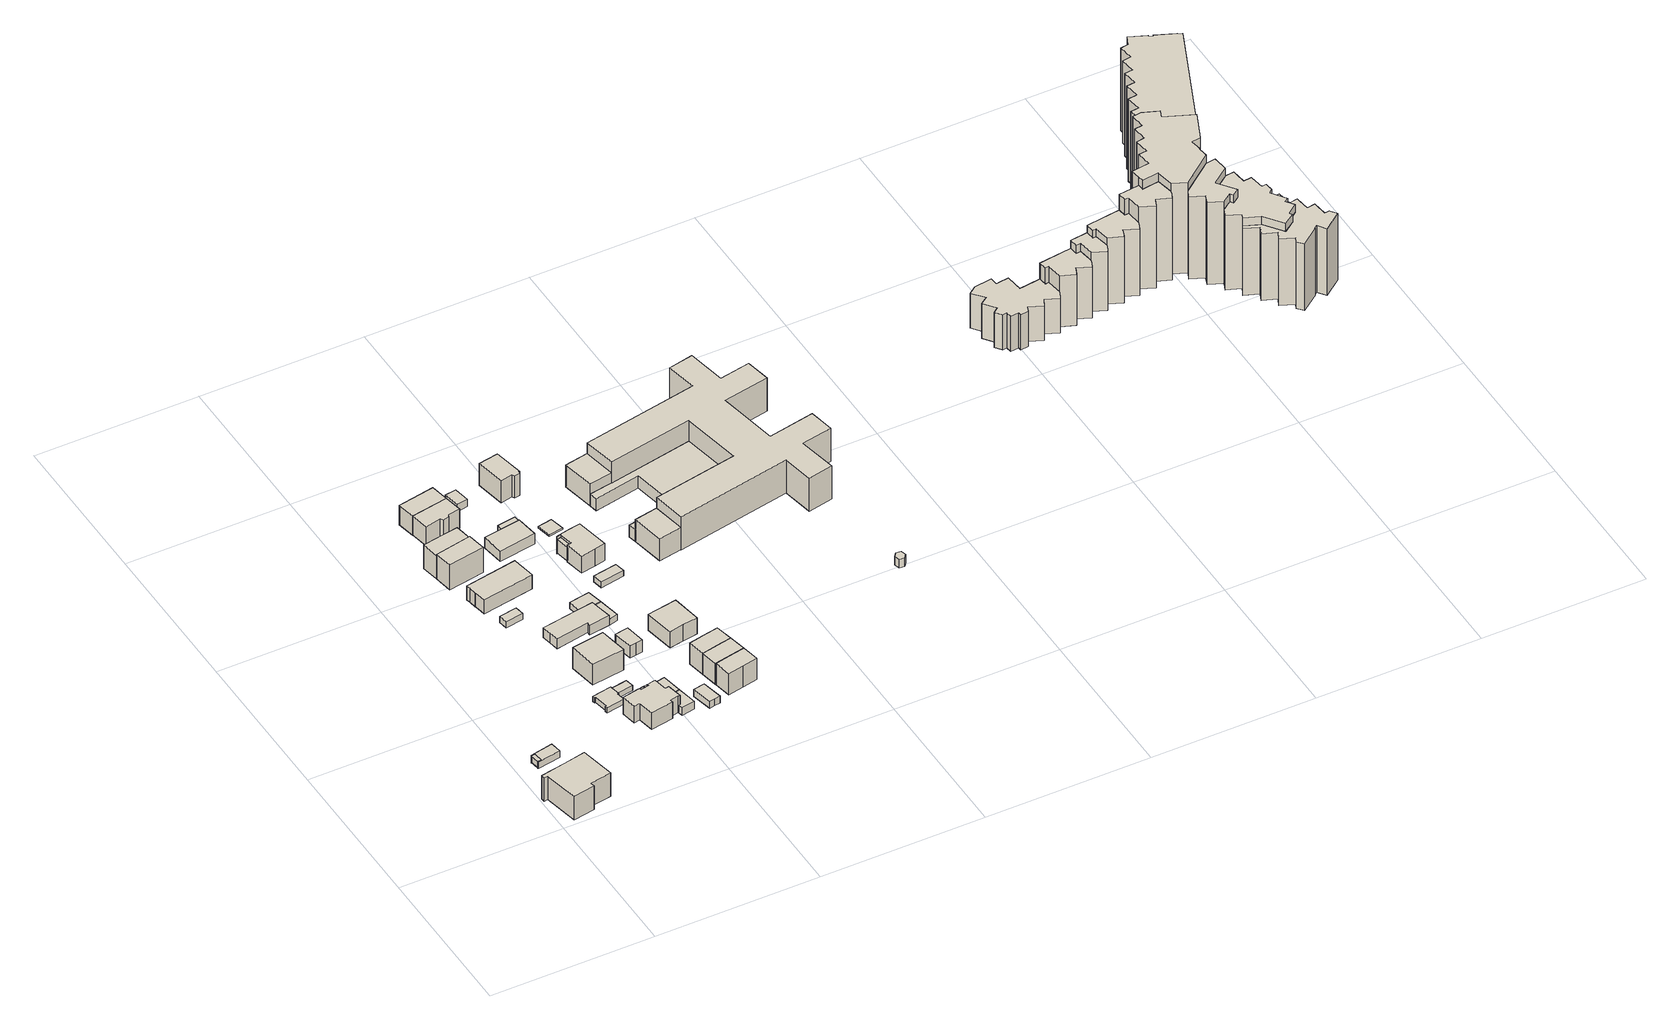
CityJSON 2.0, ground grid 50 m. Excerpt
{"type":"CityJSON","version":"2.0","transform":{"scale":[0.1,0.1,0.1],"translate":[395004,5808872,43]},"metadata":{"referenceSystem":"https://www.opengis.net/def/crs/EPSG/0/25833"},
"CityObjects":{
"building1":{"type":"Building","attributes":{"Gemeindeschluessel":"11000008","BezugspunktDach":"2200","function":"31001_2081","measuredHeight":11.98,"storeysAboveGround":1},"address":[{"country":"Germany","locality":"Berlin","thoroughfareNumber":"26","thoroughfareName":"Ringslebenstraße"}],"geometry":[{"type":"Solid","lod":"1","boundaries":[[[[0,1,2,3,4,5,6,7,8,9]],[[10,11,12,13,14,15,16,17,18,19]],[[10,19,9,8]],[[11,10,8,7]],[[12,11,7,6]],[[13,12,6,5]],[[14,13,5,4]],[[15,14,4,3]],[[16,15,3,2]],[[17,16,2,1]],[[18,17,1,0]],[[19,18,0,9]]]]}]},
"building2":{"type":"Building","attributes":{"Gemeindeschluessel":"11000008","BezugspunktDach":"2200","function":"51009_1610","measuredHeight":2.25,"storeysAboveGround":0},"address":[{"country":"Germany","locality":"Berlin"}],"geometry":[{"type":"Solid","lod":"1","boundaries":[[[[20,21,22,23]],[[24,25,26,27]],[[24,27,23,22]],[[25,24,22,21]],[[26,25,21,20]],[[27,26,20,23]]]]}]},
"building3":{"type":"Building","attributes":{"Gemeindeschluessel":"11000008","BezugspunktDach":"2200","function":"31001_2463","measuredHeight":2.37,"storeysAboveGround":1},"address":[{"country":"Germany","locality":"Berlin","thoroughfareNumber":"17 (1)","thoroughfareName":"Am Buschfeld"}],"geometry":[{"type":"Solid","lod":"1","boundaries":[[[[23,22,21,20,28,29,30,31]],[[32,33,34,35,36,37,38,39]],[[32,39,31,30]],[[33,32,30,29]],[[34,33,29,28]],[[35,34,28,20]],[[36,35,20,21]],[[37,36,21,22]],[[38,37,22,23]],[[39,38,23,31]]]]}]},
"building4":{"type":"Building","attributes":{"Gemeindeschluessel":"11000008","BezugspunktDach":"2200","function":"31001_2463","measuredHeight":1.73,"storeysAboveGround":1},"address":[{"country":"Germany","locality":"Berlin","thoroughfareNumber":"18 (2)","thoroughfareName":"Am Buschfeld"}],"geometry":[{"type":"Solid","lod":"1","boundaries":[[[[40,41,42,43,44,45,46,47,48,49,50,51,52,53]],[[54,55,56,57,58,59,60,61,62,63,64,65,66,67]],[[54,67,53,52]],[[55,54,52,51]],[[56,55,51,50]],[[57,56,50,49]],[[58,57,49,48]],[[59,58,48,47]],[[60,59,47,46]],[[61,60,46,45]],[[62,61,45,44]],[[63,62,44,43]],[[64,63,43,42]],[[65,64,42,41]],[[66,65,41,40]],[[67,66,40,53]]]]}]},
"building5":{"type":"Building","attributes":{"Gemeindeschluessel":"11000008","function":"31001_1010"},"address":[{"country":"Germany","locality":"Berlin","thoroughfareNumber":"18","thoroughfareName":"Am Buschfeld"}],"children":["building5-1","building5-2"]},
"building5-1":{"type":"BuildingPart","attributes":{"BezugspunktDach":"2200","measuredHeight":5.76,"storeysAboveGround":2},"parents":["building5"],"geometry":[{"type":"MultiSurface","lod":"1","boundaries":[[[68,69,70,71,72,73,74,75,76,77,78,79,80,81,82,83,84,85]],[[86,87,88,89,90,91,92,93,94,95,96,97,98,99,100,101,102,103]],[[86,103,85,84]],[[104,105,106,107,108,87,86,84,83]],[[109,105,108,110,88,87,83,82]],[[111,112,109,110,113,89,88,82,81]],[[114,112,81,80]],[[90,89,115,113,116]],[[117,114,80,79]],[[91,90,118,116,119]],[[92,91,79,78]],[[93,92,78,77]],[[94,93,77,76]],[[95,94,76,75]],[[96,95,75,74]],[[97,96,74,73]],[[98,97,73,72]],[[99,98,72,71]],[[100,99,71,70]],[[101,100,70,69]],[[102,101,69,68]],[[103,102,68,85]],[[108,107,106,105,104]],[[110,108,105,109]],[[113,110,109,112,111]],[[116,113,115,112,114]],[[119,116,118,114,117]]]}]},
"building5-2":{"type":"BuildingPart","attributes":{"BezugspunktDach":"2200","measuredHeight":3.31,"storeysAboveGround":2},"parents":["building5"],"geometry":[{"type":"MultiSurface","lod":"1","boundaries":[[[106,105,109,112,114,117,120,121,122,123]],[[124,125,126,119,116,113,110,108,107,127]],[[124,127,123,122]],[[125,124,122,121]],[[126,125,121,120]],[[119,126,120,117]],[[127,107,106,123]],[[116,119,117,114]],[[116,128,114,112,113]],[[110,113,129,112,109,130]],[[108,110,109,105]],[[107,108,131,105,106]]]}]},
"building6":{"type":"Building","attributes":{"Gemeindeschluessel":"11000008","BezugspunktDach":"2200","function":"31001_2463","measuredHeight":2.1,"storeysAboveGround":1},"address":[{"country":"Germany","locality":"Berlin","thoroughfareNumber":"12B (1)","thoroughfareName":"Am Buschfeld"}],"geometry":[{"type":"Solid","lod":"1","boundaries":[[[[132,133,134,135]],[[136,137,138,139]],[[136,139,135,134]],[[137,136,134,133]],[[138,137,133,132]],[[139,138,132,135]]]]}]},
"building7":{"type":"Building","attributes":{"Gemeindeschluessel":"11000008","BezugspunktDach":"2200","function":"51009_1610","measuredHeight":1.76,"storeysAboveGround":0},"address":[{"country":"Germany","locality":"Berlin"}],"geometry":[{"type":"Solid","lod":"1","boundaries":[[[[50,140,141,51]],[[142,143,56,55]],[[142,55,51,141]],[[143,142,141,140]],[[56,143,140,50]],[[55,56,50,51]]]]}]},
"building8":{"type":"Building","attributes":{"Gemeindeschluessel":"11000008","BezugspunktDach":"2200","function":"31001_1010","measuredHeight":8.51,"storeysAboveGround":1},"address":[{"country":"Germany","locality":"Berlin","thoroughfareNumber":"16","thoroughfareName":"Am Buschfeld"}],"geometry":[{"type":"Solid","lod":"1","boundaries":[[[[144,145,146,147,148]],[[149,150,151,152,153]],[[149,153,148,147]],[[150,149,147,146]],[[151,150,146,145]],[[152,151,145,144]],[[153,152,144,148]]]]}]},
"building9":{"type":"Building","attributes":{"Gemeindeschluessel":"11000008","BezugspunktDach":"2200","function":"31001_1010","measuredHeight":10.34,"storeysAboveGround":1},"address":[{"country":"Germany","locality":"Berlin","thoroughfareNumber":"10B","thoroughfareName":"Am Buschfeld"}],"geometry":[{"type":"Solid","lod":"1","boundaries":[[[[154,155,156,157]],[[158,159,160,161]],[[158,161,157,156]],[[159,158,156,155]],[[160,159,155,154]],[[161,160,154,157]]]]}]},
"building10":{"type":"Building","attributes":{"Gemeindeschluessel":"11000008","BezugspunktDach":"2200","function":"51009_1610","measuredHeight":3.3,"storeysAboveGround":0},"address":[{"country":"Germany","locality":"Berlin"}],"geometry":[{"type":"Solid","lod":"1","boundaries":[[[[117,162,163,164,165,122,121,120]],[[125,124,166,167,168,169,119,126]],[[125,126,120,121]],[[124,125,121,122]],[[166,124,122,165]],[[167,166,165,164]],[[168,167,164,163]],[[169,168,163,162]],[[119,169,162,117]],[[126,119,117,120]]]]}]},
"building11":{"type":"Building","attributes":{"Gemeindeschluessel":"11000008","BezugspunktDach":"2200","function":"31001_1010","measuredHeight":8.95,"storeysAboveGround":1},"address":[{"country":"Germany","locality":"Berlin","thoroughfareNumber":"10A","thoroughfareName":"Am Buschfeld"}],"geometry":[{"type":"Solid","lod":"1","boundaries":[[[[170,171,172,173,174,175]],[[176,177,158,178,161,179]],[[176,179,175,174]],[[177,176,174,173]],[[158,177,173,172]],[[178,158,172,171]],[[161,178,171,170]],[[179,161,170,175]]]]}]},
"building12":{"type":"Building","attributes":{"Gemeindeschluessel":"11000008","BezugspunktDach":"2200","function":"31001_1010","measuredHeight":5.22,"storeysAboveGround":2},"address":[{"country":"Germany","locality":"Berlin","thoroughfareNumber":"12A","thoroughfareName":"Am Buschfeld"}],"geometry":[{"type":"Solid","lod":"1","boundaries":[[[[180,181,182,183,184,185,186,187,188,189]],[[190,191,192,193,194,195,196,197,198,199]],[[190,199,189,188]],[[191,190,188,187]],[[192,191,187,186]],[[193,192,186,185]],[[194,193,185,184]],[[195,194,184,183]],[[196,195,183,182]],[[197,196,182,181]],[[198,197,181,180]],[[199,198,180,189]]]]}]},
"building13":{"type":"Building","attributes":{"Gemeindeschluessel":"11000008","function":"31001_2723"},"address":[{"country":"Germany","locality":"Berlin","thoroughfareNumber":"18 (1)","thoroughfareName":"Am Buschfeld"}],"children":["building13-1","building13-2"]},
"building13-1":{"type":"BuildingPart","attributes":{"BezugspunktDach":"2200","measuredHeight":2.77,"storeysAboveGround":1},"parents":["building13"],"geometry":[{"type":"Solid","lod":"1","boundaries":[[[[200,201,202,203,204,205,206,207,208,209,210]],[[211,212,213,214,95,94,93,92,215,216,217]],[[211,217,210,209]],[[212,211,209,208]],[[213,212,208,207]],[[214,213,207,206]],[[94,95,205,204]],[[93,94,204,203]],[[92,93,203,202]],[[215,92,202,201]],[[216,215,201,200]],[[217,216,200,210]],[[95,214,206,205]]]]}]},
"building13-2":{"type":"BuildingPart","attributes":{"BezugspunktDach":"2200","measuredHeight":2.77,"storeysAboveGround":1},"parents":["building13"],"geometry":[{"type":"Solid","lod":"1","boundaries":[[[[218,219,220,221,206,205]],[[214,222,223,97,96,95]],[[222,214,206,221]],[[223,222,221,220]],[[97,223,220,219]],[[96,97,219,218]],[[95,96,218,205]],[[214,95,205,206]]]]}]},
"building14":{"type":"Building","attributes":{"Gemeindeschluessel":"11000008","BezugspunktDach":"2200","function":"31001_1010","measuredHeight":4.58,"storeysAboveGround":1},"address":[{"country":"Germany","locality":"Berlin","thoroughfareNumber":"14","thoroughfareName":"Am Buschfeld"}],"geometry":[{"type":"Solid","lod":"1","boundaries":[[[[224,225,226,227,228,229,230,231,232]],[[233,234,235,236,237,238,239,240,241]],[[233,241,232,231]],[[234,233,231,230]],[[235,234,230,229]],[[236,235,229,228]],[[237,236,228,227]],[[238,237,227,226]],[[239,238,226,225]],[[240,239,225,224]],[[241,240,224,232]]]]}]},
"building15":{"type":"Building","attributes":{"Gemeindeschluessel":"11000008","BezugspunktDach":"2200","function":"31001_1010","measuredHeight":6.69,"storeysAboveGround":2},"address":[{"country":"Germany","locality":"Berlin","thoroughfareNumber":"8B","thoroughfareName":"Am Buschfeld"}],"geometry":[{"type":"Solid","lod":"1","boundaries":[[[[242,243,244,245,246,247,248,249]],[[250,251,252,253,254,255,256,257]],[[250,257,249,248]],[[251,250,248,247]],[[252,251,247,246]],[[253,252,246,245]],[[254,253,245,244]],[[255,254,244,243]],[[256,255,243,242]],[[257,256,242,249]]]]}]},
"building16":{"type":"Building","attributes":{"Gemeindeschluessel":"11000008","BezugspunktDach":"2200","function":"31001_1010","measuredHeight":6.72,"storeysAboveGround":2},"address":[{"country":"Germany","locality":"Berlin","thoroughfareNumber":"8A","thoroughfareName":"Am Buschfeld"}],"geometry":[{"type":"Solid","lod":"1","boundaries":[[[[249,248,258,259]],[[260,261,262,263]],[[260,263,259,258]],[[261,260,258,248]],[[262,261,248,249]],[[263,262,249,259]]]]}]},
"building17":{"type":"Building","attributes":{"Gemeindeschluessel":"11000008","BezugspunktDach":"2200","function":"31001_2463","measuredHeight":2.74,"storeysAboveGround":1},"address":[{"country":"Germany","locality":"Berlin","thoroughfareNumber":"22 (1)","thoroughfareName":"Ringslebenstraße"}],"geometry":[{"type":"Solid","lod":"1","boundaries":[[[[264,265,266,267,268]],[[269,270,271,272,273]],[[269,273,268,267]],[[270,269,267,266]],[[271,270,266,265]],[[272,271,265,264]],[[273,272,264,268]]]]}]},
"building18":{"type":"Building","attributes":{"Gemeindeschluessel":"11000008","BezugspunktDach":"2200","function":"31001_2463","measuredHeight":5.1,"storeysAboveGround":1},"address":[{"country":"Germany","locality":"Berlin","thoroughfareNumber":"16A (1)","thoroughfareName":"Am Buschfeld"}],"geometry":[{"type":"Solid","lod":"1","boundaries":[[[[274,275,276,277,278,279]],[[280,281,282,283,284,285]],[[280,285,279,278]],[[281,280,278,277]],[[282,281,277,276]],[[283,282,276,275]],[[284,283,275,274]],[[285,284,274,279]]]]}]},
"building19":{"type":"Building","attributes":{"Gemeindeschluessel":"11000008","BezugspunktDach":"2200","function":"31001_2463","measuredHeight":2.63,"storeysAboveGround":1},"address":[{"country":"Germany","locality":"Berlin","thoroughfareNumber":"14 (1)","thoroughfareName":"Am Buschfeld"}],"geometry":[{"type":"Solid","lod":"1","boundaries":[[[[286,287,288,289,290]],[[291,292,234,233,293]],[[291,293,290,289]],[[292,291,289,288]],[[234,292,288,287]],[[233,234,287,286]],[[293,233,286,290]]]]}]},
"building20":{"type":"Building","attributes":{"Gemeindeschluessel":"11000008","BezugspunktDach":"2200","function":"31001_2723","measuredHeight":2.99,"storeysAboveGround":1},"address":[{"country":"Germany","locality":"Berlin","thoroughfareNumber":"14 (2)","thoroughfareName":"Am Buschfeld"}],"geometry":[{"type":"Solid","lod":"1","boundaries":[[[[294,295,288,287]],[[292,296,236,234]],[[292,234,287,288]],[[296,292,288,295]],[[236,296,295,294]],[[234,236,294,287]]]]}]},
"building21":{"type":"Building","attributes":{"Gemeindeschluessel":"11000008","function":"31001_1010"},"address":[{"country":"Germany","locality":"Berlin","thoroughfareNumber":"10","thoroughfareName":"Am Buschfeld"}],"children":["building21-1","building21-2"]},
"building21-1":{"type":"BuildingPart","attributes":{"BezugspunktDach":"2200","measuredHeight":4.06,"storeysAboveGround":1},"parents":["building21"],"geometry":[{"type":"MultiSurface","lod":"1","boundaries":[[[297,298,299,300]],[[301,302,303,304]],[[305,306,307,304,300,299]],[[302,301,299,298]],[[303,302,298,297]],[[304,303,297,300]],[[301,308,307,306,305]]]}]},
"building21-2":{"type":"BuildingPart","attributes":{"BezugspunktDach":"2200","measuredHeight":3.2,"storeysAboveGround":1},"parents":["building21"],"geometry":[{"type":"Solid","lod":"1","boundaries":[[[[306,305,309,310]],[[311,301,307,312]],[[311,312,310,309]],[[301,311,309,305]],[[312,307,306,310]],[[307,301,305,306]]]]}]},
"building22":{"type":"Building","attributes":{"Gemeindeschluessel":"11000008","BezugspunktDach":"2200","function":"31001_2463","measuredHeight":2.44,"storeysAboveGround":1},"address":[{"country":"Germany","locality":"Berlin","thoroughfareNumber":"8A (1)","thoroughfareName":"Am Buschfeld"}],"geometry":[{"type":"Solid","lod":"1","boundaries":[[[[313,314,315,316]],[[317,318,319,320]],[[317,320,316,315]],[[318,317,315,314]],[[319,318,314,313]],[[320,319,313,316]]]]}]},
"building23":{"type":"Building","attributes":{"Gemeindeschluessel":"11000008","BezugspunktDach":"2200","function":"31001_1010","measuredHeight":8.12,"storeysAboveGround":2},"address":[{"country":"Germany","locality":"Berlin","thoroughfareNumber":"22","thoroughfareName":"Ringslebenstraße"}],"geometry":[{"type":"Solid","lod":"1","boundaries":[[[[321,322,323,324,325,326]],[[327,328,329,330,331,332]],[[327,332,326,325]],[[328,327,325,324]],[[329,328,324,323]],[[330,329,323,322]],[[331,330,322,321]],[[332,331,321,326]]]]}]},
"building24":{"type":"Building","attributes":{"Gemeindeschluessel":"11000008","BezugspunktDach":"2200","function":"31001_1010","measuredHeight":8.1,"storeysAboveGround":2},"address":[{"country":"Germany","locality":"Berlin","thoroughfareNumber":"22A","thoroughfareName":"Ringslebenstraße"}],"geometry":[{"type":"Solid","lod":"1","boundaries":[[[[333,324,334,335,336]],[[337,338,339,340,341]],[[337,341,336,335]],[[338,337,335,334]],[[339,338,334,324]],[[340,339,324,333]],[[341,340,333,336]]]]}]},
"building25":{"type":"Building","attributes":{"Gemeindeschluessel":"11000008","BezugspunktDach":"2200","function":"31001_1010","measuredHeight":8.06,"storeysAboveGround":2},"address":[{"country":"Germany","locality":"Berlin","thoroughfareNumber":"22B","thoroughfareName":"Ringslebenstraße"}],"geometry":[{"type":"Solid","lod":"1","boundaries":[[[[336,334,342,343,344]],[[345,346,338,341,347]],[[345,347,344,343]],[[346,345,343,342]],[[338,346,342,334]],[[341,338,334,336]],[[347,341,336,344]]]]}]},
"building26":{"type":"Building","attributes":{"Gemeindeschluessel":"11000008","BezugspunktDach":"2200","function":"31001_1010","measuredHeight":8.17,"storeysAboveGround":1},"address":[{"country":"Germany","locality":"Berlin","thoroughfareNumber":"16A","thoroughfareName":"Am Buschfeld"}],"geometry":[{"type":"Solid","lod":"1","boundaries":[[[[348,349,350,351,352]],[[353,354,355,356,357]],[[353,357,352,351]],[[354,353,351,350]],[[355,354,350,349]],[[356,355,349,348]],[[357,356,348,352]]]]}]},
"building27":{"type":"Building","attributes":{"Gemeindeschluessel":"11000008","BezugspunktDach":"2200","function":"51009_1610","measuredHeight":4.71,"storeysAboveGround":0},"address":[{"country":"Germany","locality":"Berlin"}],"geometry":[{"type":"Solid","lod":"1","boundaries":[[[[358,359,360,361]],[[362,363,364,365]],[[362,365,361,360]],[[363,362,360,359]],[[364,363,359,358]],[[365,364,358,361]]]]}]},
"building28":{"type":"Building","attributes":{"Gemeindeschluessel":"11000008","BezugspunktDach":"2200","function":"31001_2463","measuredHeight":2,"storeysAboveGround":1},"address":[{"country":"Germany","locality":"Berlin","thoroughfareNumber":"12 (1)","thoroughfareName":"Am Buschfeld"}],"geometry":[{"type":"Solid","lod":"1","boundaries":[[[[366,367,368,369]],[[370,371,372,373]],[[370,373,369,368]],[[371,370,368,367]],[[372,371,367,366]],[[373,372,366,369]]]]}]},
"building29":{"type":"Building","attributes":{"Gemeindeschluessel":"11000008","BezugspunktDach":"2200","function":"31001_1010","measuredHeight":8.21,"storeysAboveGround":1},"address":[{"country":"Germany","locality":"Berlin","thoroughfareNumber":"12","thoroughfareName":"Am Buschfeld"}],"geometry":[{"type":"Solid","lod":"1","boundaries":[[[[374,375,376,377,378,379,380,381,382,383]],[[384,385,386,387,388,389,390,391,392,393]],[[384,393,383,382]],[[385,384,382,381]],[[386,385,381,380]],[[387,386,380,379]],[[388,387,379,378]],[[389,388,378,377]],[[390,389,377,376]],[[391,390,376,375]],[[392,391,375,374]],[[393,392,374,383]]]]}]},
"building30":{"type":"Building","attributes":{"Gemeindeschluessel":"11000008","BezugspunktDach":"2200","function":"31001_2463","measuredHeight":0.51,"storeysAboveGround":1},"address":[{"country":"Germany","locality":"Berlin","thoroughfareNumber":"10 (1)","thoroughfareName":"Am Buschfeld"}],"geometry":[{"type":"Solid","lod":"1","boundaries":[[[[394,395,396,397]],[[398,399,400,401]],[[398,401,397,396]],[[399,398,396,395]],[[400,399,395,394]],[[401,400,394,397]]]]}]},
"building31":{"type":"Building","attributes":{"Gemeindeschluessel":"11000008","BezugspunktDach":"2200","function":"31001_1010","measuredHeight":7.54,"storeysAboveGround":1},"address":[{"country":"Germany","locality":"Berlin","thoroughfareNumber":"8","thoroughfareName":"Am Buschfeld"}],"geometry":[{"type":"Solid","lod":"1","boundaries":[[[[402,403,404,405,406,407,408,409]],[[410,411,412,413,414,415,416,417]],[[410,417,409,408]],[[411,410,408,407]],[[412,411,407,406]],[[413,412,406,405]],[[414,413,405,404]],[[415,414,404,403]],[[416,415,403,402]],[[417,416,402,409]]]]}]},
"building32":{"type":"Building","attributes":{"name":"Janusz-Korczak-Schule 1., 2., 4. und 5. Schulpraktisches Seminar","Gemeindeschluessel":"11000008","function":"31001_3021"},"address":[{"country":"Germany","locality":"Berlin","thoroughfareNumber":"5","thoroughfareName":"Wildhüterweg"}],"children":["building32-1","building32-2","building32-3","building32-4"]},
"building32-1":{"type":"BuildingPart","attributes":{"BezugspunktDach":"2200","measuredHeight":11.57,"storeysAboveGround":3},"parents":["building32"],"geometry":[{"type":"MultiSurface","lod":"1","boundaries":[[[418,419,420,421,422,423,424,425,426,427,428,429,430,431,432,433,434,435,436,437]],[[438,439,440,441,442,443,444,445,446,447,448,449,450,451,452,453,454,455,456,457]],[[438,457,437,436]],[[439,438,436,435]],[[440,439,435,434]],[[441,440,434,433]],[[442,441,433,432]],[[443,442,432,431]],[[444,443,431,430]],[[445,444,430,429]],[[446,445,429,428]],[[447,446,428,427]],[[448,447,427,426]],[[449,448,426,425]],[[450,449,425,424]],[[451,450,424,423]],[[452,451,423,422]],[[458,459,422,421]],[[453,452,460,461]],[[462,463,464,421,420]],[[454,453,461,465]],[[466,463,467,420,419]],[[455,454,465,468]],[[469,466,419,418]],[[456,455,468,470]],[[471,472,470,473,457,456,418,437]],[[461,460,459,458]],[[465,461,464,463,462]],[[468,465,467,463,466]],[[470,468,466,469]],[[473,470,472,471]]]}]},
"building32-2":{"type":"BuildingPart","attributes":{"BezugspunktDach":"2200","measuredHeight":4.23,"storeysAboveGround":3},"parents":["building32"],"geometry":[{"type":"MultiSurface","lod":"1","boundaries":[[[474,475,476,477,478,464,463,466,469,479]],[[470,468,465,461,480,481,482,483,484,485]],[[470,485,470,469]],[[461,464,461,480]],[[481,480,478,477]],[[482,481,477,476]],[[483,482,476,475]],[[484,483,475,474]],[[485,484,474,479]],[[479,469,470,485]],[[470,469,466,468]],[[468,466,463,465]],[[461,465,486,463,464]],[[480,461,464,478]]]}]},
"building32-3":{"type":"BuildingPart","attributes":{"BezugspunktDach":"2200","measuredHeight":7.71,"storeysAboveGround":3},"parents":["building32"],"geometry":[{"type":"MultiSurface","lod":"1","boundaries":[[[487,459,458,488]],[[461,460,489,480]],[[464,478,480,488,458]],[[489,460,459,487]],[[480,489,487,488]],[[490,461,480,478,464]],[[461,458,459,460]]]}]},
"building32-4":{"type":"BuildingPart","attributes":{"BezugspunktDach":"2200","measuredHeight":7.72,"storeysAboveGround":3},"parents":["building32"],"geometry":[{"type":"MultiSurface","lod":"1","boundaries":[[[491,472,471,492]],[[473,470,485,493]],[[473,493,492,471]],[[479,469,494,472,491]],[[493,485,491,492]],[[470,473,471,472]],[[485,470,494,469,479]]]}]},
"building33":{"type":"Building","attributes":{"Gemeindeschluessel":"11000008","BezugspunktDach":"2200","function":"31001_3021","measuredHeight":2.96,"storeysAboveGround":1},"address":[{"country":"Germany","locality":"Berlin","thoroughfareNumber":"5 (6)","thoroughfareName":"Wildhüterweg"}],"geometry":[{"type":"Solid","lod":"1","boundaries":[[[[495,496,497,498,499,500]],[[501,502,503,504,505,506]],[[501,506,500,499]],[[502,501,499,498]],[[503,502,498,497]],[[504,503,497,496]],[[505,504,496,495]],[[506,505,495,500]]]]}]},
"building34":{"type":"Building","attributes":{"Gemeindeschluessel":"11000008","BezugspunktDach":"2200","function":"51009_1610","measuredHeight":3,"storeysAboveGround":0},"address":[{"country":"Germany","locality":"Berlin"}],"geometry":[{"type":"Solid","lod":"1","boundaries":[[[[507,508,509,510]],[[511,512,513,514]],[[511,514,510,509]],[[512,511,509,508]],[[513,512,508,507]],[[514,513,507,510]]]]}]},
"building35":{"type":"Building","attributes":{"Gemeindeschluessel":"11000008","function":"31001_1010"},"address":[{"country":"Germany","locality":"Berlin","thoroughfareNumber":"2","thoroughfareName":"Ringslebenstraße"}],"children":["building35-1","building35-2","building35-3","building35-4","building35-5","building35-6","building35-7","building35-8","building35-9","building35-10","building35-11"]},
"building35-1":{"type":"BuildingPart","attributes":{"BezugspunktDach":"2200","measuredHeight":28.75,"storeysAboveGround":10},"parents":["building35"],"geometry":[{"type":"MultiSurface","lod":"1","boundaries":[[[515,516,517,518,519,520,521,522,523,524,525,526]],[[527,528,529,530,531,532,533,534,535,536,537,538]],[[527,538,526,525]],[[529,528,539,540,541,542,524,523]],[[530,529,523,522]],[[543,544,545,530,522,521]],[[546,544,521,520]],[[547,546,532,520,519]],[[548,547,519,518]],[[535,549,548,534,518,517]],[[536,535,517,516]],[[537,536,516,515]],[[538,537,515,526]],[[528,527,550,525,524]],[[542,541,540,539]],[[531,530,545,544,543]],[[532,531,544,546]],[[551,533,532,546,547]],[[534,533,547,548]],[[534,548,549,535]]]}]},
"building35-2":{"type":"BuildingPart","attributes":{"BezugspunktDach":"2200","measuredHeight":23.34,"storeysAboveGround":10},"parents":["building35"],"geometry":[{"type":"MultiSurface","lod":"1","boundaries":[[[552,553,554,555,556,557,558,559,560,561,562,563,564,565,566,567,568,569,570,571,572,573,574,575,576,577,578,579,580,581]],[[582,583,584,585,586,587,588,589,590,591,592,593,594,595,596,597,598,599,600,601,602,603,604,605,606,607,608,609,610,611]],[[582,611,581,580]],[[583,582,580,612,613,614]],[[584,583,613,615]],[[585,584,615,616]],[[586,585,616,617]],[[587,586,576,617,618,575]],[[588,587,618,619]],[[589,588,574,619,620]],[[590,589,573,620,621]],[[591,590,621,622,571]],[[592,591,571,570]],[[593,592,570,569]],[[594,593,569,568]],[[595,594,568,567]],[[596,595,567,566]],[[597,596,566,565]],[[598,597,565,564]],[[599,598,564,563]],[[600,599,563,562]],[[601,600,562,561]],[[602,601,561,560]],[[603,602,560,559]],[[604,603,559,558]],[[605,604,558,557]],[[606,605,557,556]],[[607,606,556,555]],[[608,607,555,554]],[[609,608,554,553]],[[610,609,553,552]],[[611,610,552,581]],[[614,613,612,580,579]],[[615,613,579,578]],[[616,615,578,577]],[[617,616,577,576]],[[575,618,617,576]],[[619,618,575,574]],[[620,619,574,573]],[[621,620,573,572]],[[572,571,622,621]]]}]},
"building35-3":{"type":"BuildingPart","attributes":{"BezugspunktDach":"2200","measuredHeight":12.22,"storeysAboveGround":10},"parents":["building35"],"geometry":[{"type":"MultiSurface","lod":"1","boundaries":[[[623,624,625,626,627,628,629,630,631,632,633,634,635,636,637,638,639,640,641,642,643,644,645,646,647]],[[648,649,650,651,652,653,654,655,656,657,658,659,660,661,662,663,664,665,666,667,668,669,670,671,672]],[[648,672,647,646]],[[649,648,646,645]],[[650,649,645,644]],[[651,650,644,643]],[[652,651,643,642]],[[653,652,642,641]],[[654,653,641,640]],[[658,657,637,636]],[[659,658,636,635]],[[660,659,635,634]],[[661,660,634,633]],[[662,661,633,632]],[[663,662,632,631]],[[664,663,631,630]],[[665,664,630,629]],[[666,665,629,628]],[[667,666,628,627]],[[668,667,627,626]],[[669,668,626,625]],[[670,669,625,624]],[[671,670,624,623]],[[672,671,623,647]],[[654,673,640,639,655]],[[655,639,638,656]],[[657,656,638,637]]]}]},
"building35-4":{"type":"BuildingPart","attributes":{"BezugspunktDach":"2200","measuredHeight":31.61,"storeysAboveGround":10},"parents":["building35"],"geometry":[{"type":"MultiSurface","lod":"1","boundaries":[[[674,675,676,677,678,679,680,681,682,683,684,685,686,687,688,689,690,691,692,693,694,695,696]],[[697,698,699,700,701,702,703,704,705,706,707,708,709,710,711,712,713,714,715,716,717,718,719]],[[697,719,696,695]],[[698,697,695,694]],[[699,698,694,693]],[[700,699,693,692]],[[701,700,692,691]],[[702,701,691,690]],[[703,702,690,689]],[[704,703,689,688]],[[705,704,688,687]],[[720,721,705,687,686]],[[708,722,723,724,685,684]],[[709,708,684,683]],[[725,726,727,683,682]],[[710,709,728,729,725]],[[711,710,729,730,731,725,682,681]],[[732,733,731,681,680]],[[712,711,730,734]],[[542,733,734,680,679]],[[713,712,734,539]],[[714,713,528,527,525,524,679,678]],[[715,714,678,677]],[[716,715,735,677,676],[736,737,738,735]],[[739,738,676,675]],[[717,716,737,740]],[[741,739,675,674]],[[718,717,740,742]],[[719,718,674,696]],[[706,705,721,720]],[[706,720,723,707]],[[707,724,723,722,708]],[[729,728,727,726,725]],[[725,731,730,729]],[[734,730,731,733,732]],[[539,734,733,542]],[[524,525,527,528]],[[738,737,736,735]],[[740,737,738,739]],[[742,740,739,741]]]}]},
"building35-5":{"type":"BuildingPart","attributes":{"BezugspunktDach":"2200","measuredHeight":23.21,"storeysAboveGround":10},"parents":["building35"],"geometry":[{"type":"MultiSurface","lod":"1","boundaries":[[[743,744,745,746,747,748,749,750,751,752,753]],[[754,755,756,757,758,759,760,761,762,763,764]],[[754,764,753,752]],[[758,757,749,748]],[[759,758,748,747]],[[760,759,747,746]],[[761,760,746,745]],[[762,765,766,745,744]],[[763,767,765,762,744,743]],[[768,767,743,753]],[[755,754,752,751]],[[755,751,750,756]],[[757,756,750,749]],[[761,766,765,762]],[[762,765,767,763]],[[764,763,767,768]]]}]},
"building35-6":{"type":"BuildingPart","attributes":{"BezugspunktDach":"2200","measuredHeight":17.75,"storeysAboveGround":10},"parents":["building35"],"geometry":[{"type":"MultiSurface","lod":"1","boundaries":[[[769,770,771,772,773,774,775,776,777,778,779]],[[780,781,782,783,784,785,786,657,656,655,654]],[[780,654,779,778]],[[781,780,778,780,781,777]],[[781,787,781,782]],[[783,782,788,782,783,775]],[[784,783,775,774]],[[785,784,774,773]],[[786,785,773,772]],[[657,786,772,771]],[[656,657,789,657,656,638,637,771,770]],[[639,638,770,769]],[[640,639,769,779]],[[781,787,777,776,782]],[[776,775,783,782,788]],[[637,638,656,657,789]],[[655,656,638,639]],[[654,655,639,640]]]}]},
"building35-7":{"type":"BuildingPart","attributes":{"BezugspunktDach":"2200","measuredHeight":20.54,"storeysAboveGround":10},"parents":["building35"],"geometry":[{"type":"MultiSurface","lod":"1","boundaries":[[[790,791,792,793,766,765,767,768,794]],[[764,763,762,761,795,783,782,781,780]],[[764,780,794,768]],[[763,764,763,767]],[[762,763,767,763,762,765]],[[795,761,766,793]],[[783,795,793,792]],[[782,776,775,792,791]],[[777,776,791,790]],[[778,777,781,790,794]],[[768,767,763,764]],[[761,762,765,766]],[[783,775,776,782]],[[781,782,776,777]],[[780,781,777,778]]]}]},
"building35-8":{"type":"BuildingPart","attributes":{"BezugspunktDach":"2200","measuredHeight":26.01,"storeysAboveGround":10},"parents":["building35"],"geometry":[{"type":"MultiSurface","lod":"1","boundaries":[[[796,797,798,799,800,801,802,803,804,805,806,807,808,809,810,811,545,544,546,547,548,549,812]],[[535,534,533,532,531,530,813,814,815,816,817,622,621,620,619,618,617,616,615,613,612,818,819]],[[535,819,812,549]],[[534,535,820,535,534,548]],[[532,546,532,531]],[[813,530,545,811]],[[814,813,811,810]],[[815,814,810,809]],[[816,815,809,808]],[[817,816,808,807]],[[622,817,807,806]],[[621,572,571,821,806,805]],[[573,572,621,805,804]],[[619,574,573,822,804,803]],[[823,575,574,803,802]],[[576,575,802,801]],[[577,576,801,800]],[[578,577,800,799]],[[579,578,799,798]],[[824,580,579,798,797]],[[818,612,797,796]],[[819,818,796,812]],[[549,548,534,535,820]],[[533,534,548,547]],[[532,533,547,546]],[[531,532,546,544,825]],[[530,531,826,544,545]],[[622,821,571,572,621]],[[620,621,572,573]],[[620,822,573,574,619]],[[618,619,574,575,823]],[[617,618,827,575,576]],[[828,616,617,576,577]],[[615,616,577,578]],[[829,613,615,830,578,579]],[[612,613,579,580,824]]]}]},
"building35-9":{"type":"BuildingPart","attributes":{"BezugspunktDach":"2200","measuredHeight":3.98,"storeysAboveGround":10},"parents":["building35"],"geometry":[{"type":"Solid","lod":"1","boundaries":[[[[731,733,542,541,726,725]],[[728,540,539,734,730,729]],[[540,728,726,541]],[[729,725,726,728]],[[539,540,541,542]],[[734,539,542,733]],[[734,733,731,730]],[[729,730,731,725]]]]}]},
"building35-10":{"type":"BuildingPart","attributes":{"BezugspunktDach":"2200","measuredHeight":28.74,"storeysAboveGround":10},"parents":["building35"],"geometry":[{"type":"MultiSurface","lod":"1","boundaries":[[[831,832,833,834,835,836,735,738,739,741,837]],[[742,740,737,736,838,839,840,757,756,755,754]],[[742,754,837,741]],[[838,736,735,836]],[[839,838,836,835]],[[840,839,835,834]],[[757,840,834,833]],[[756,757,841,757,756,750,749,833,832]],[[755,756,755,751,750,832,831]],[[754,755,754,752,751,842,831,837]],[[843,740,742,741,739]],[[740,844,739,738,737]],[[736,737,738,735]],[[749,750,756,757,841]],[[750,751,755,756]],[[842,751,752,754,755]]]}]},
"building35-11":{"type":"BuildingPart","attributes":{"BezugspunktDach":"2200","measuredHeight":28.83,"storeysAboveGround":10},"parents":["building35"],"geometry":[{"type":"MultiSurface","lod":"1","boundaries":[[[721,720,723,722,845,846,847,848,849,850,851,852,853,854,855,856,857,858,859,860,861,862,863,864]],[[865,866,867,868,869,870,871,872,873,874,875,876,877,878,879,880,881,882,883,708,707,706,705,884]],[[865,884,864,863]],[[866,865,863,862]],[[867,866,862,861]],[[868,867,861,860]],[[869,868,860,859]],[[870,869,859,858]],[[871,870,858,857]],[[872,871,857,856]],[[873,872,856,855]],[[874,873,855,854]],[[875,874,854,853]],[[876,875,853,852]],[[877,876,852,851]],[[878,877,851,850]],[[879,878,850,849]],[[880,879,849,848]],[[881,880,848,847]],[[882,881,847,846]],[[883,882,846,845]],[[708,883,845,722]],[[884,705,721,864]],[[707,708,722,723,885]],[[706,707,723,720]],[[705,706,720,721,886]]]}]}
},
"vertices":[
[4,113,94],[16,115,94],[37,9,94],[104,21,94],[105,21,94],[102,35,94],[168,47,94],[147,153,94],[80,140,94],[3,125,94],[80,140,12],[147,153,12],[168,47,12],[102,35,12],[105,21,12],[104,21,12],[37,9,12],[16,115,12],[4,113,12],[3,125,12],
[53,237,38],[64,239,38],[60,267,38],[49,265,38],[60,267,16],[64,239,16],[53,237,16],[49,265,16],
[54,235,38],[125,247,38],[119,281,38],[49,267,38],[119,281,14],[125,247,14],[54,235,14],[53,237,14],[64,239,14],[60,267,14],[49,265,14],[49,267,14],
[312,396,32],[315,396,32],[323,353,32],[320,352,32],[322,344,32],[382,355,32],[381,361,32],[377,360,32],[373,382,32],[377,382,32],[377,383,32],[372,409,32],[371,415,32],[311,404,32],[371,415,15],[372,409,15],[377,383,15],[377,382,15],[373,382,15],[377,360,15],[381,361,15],[382,355,15],[322,344,15],[320,352,15],[323,353,15],[315,396,15],[312,396,15],[311,404,15],
[365,275,72],[384,279,72],[393,229,72],[463,242,72],[461,250,72],[488,255,72],[493,255,72],[484,301,72],[473,299,72],[465,341,72],[461,341,72],[443,337,72],[439,336,72],[440,331,72],[414,326,72],[413,331,72],[409,331,72],[357,321,72],[409,331,14],[413,331,14],[414,326,14],[440,331,14],[439,336,14],[443,337,14],[461,341,14],[465,341,14],[473,299,14],[484,301,14],[493,255,14],[488,255,14],[461,250,14],[463,242,14],[393,229,14],[384,279,14],[365,275,14],[357,321,14],[413,331,37],[413,331,48],[409,331,48],[409,331,15],[413,331,15],[414,326,48],[414,326,15],[440,331,26],[440,331,48],[440,331,15],[439,336,48],[440,331,34],[439,336,15],[443,337,48],[439,336,40],[443,337,15],
[439,355,48],[440,355,48],[439,358,48],[405,351,48],[439,358,15],[440,355,15],[439,355,15],[405,351,15],[439,336,26],[440,331,35],[414,326,33],[413,331,38],
[253,773,38],[308,782,38],[303,810,38],[248,801,38],[303,810,17],[308,782,17],[253,773,17],[248,801,17],
[425,392,32],[420,417,32],[420,417,15],[425,392,15],
[343,461,87],[444,476,87],[436,519,87],[429,562,87],[329,547,87],[429,562,15],[436,519,15],[444,476,15],[343,461,15],[329,547,15],
[196,979,105],[308,999,105],[298,1056,105],[187,1034,105],[298,1056,18],[308,999,18],[196,979,18],[187,1034,18],
[461,341,48],[458,358,48],[453,357,48],[453,361,48],[453,361,15],[453,357,15],[458,358,15],[461,341,15],
[187,1034,100],[242,1045,100],[298,1056,100],[289,1108,100],[233,1099,100],[177,1089,100],[233,1099,18],[289,1108,18],[242,1045,18],[177,1089,18],
[219,908,67],[222,887,67],[223,886,67],[229,850,67],[389,878,67],[387,892,67],[383,914,67],[379,936,67],[377,950,67],[216,922,67],[377,950,18],[379,936,18],[383,914,18],[387,892,18],[389,878,18],[229,850,18],[223,886,18],[222,887,18],[219,908,18],[216,922,18],
[453,357,41],[458,358,41],[461,341,41],[465,341,41],[473,299,41],[484,301,41],[520,308,41],[509,370,41],[459,361,41],[459,362,41],[453,361,41],[459,362,14],[459,361,14],[509,370,14],[520,308,14],[458,358,14],[453,357,14],[453,361,14],
[493,255,41],[488,255,41],[492,240,41],[532,247,41],[532,247,14],[492,240,14],
[326,665,49],[331,636,49],[434,654,49],[434,643,49],[498,653,49],[490,693,49],[485,721,49],[447,715,49],[321,694,49],[447,715,15],[485,721,15],[490,693,15],[498,653,15],[434,643,15],[434,654,15],[331,636,15],[326,665,15],[321,694,15],
[228,1167,84],[275,1176,84],[282,1169,84],[299,1172,84],[303,1181,84],[340,1187,84],[330,1242,84],[218,1222,84],[330,1242,17],[340,1187,17],[303,1181,17],[299,1172,17],[282,1169,17],[275,1176,17],[228,1167,17],[218,1222,17],
[320,1297,84],[208,1277,84],[320,1297,16],[330,1242,16],[218,1222,16],[208,1277,16],
[570,231,37],[587,234,37],[604,237,37],[591,301,37],[556,294,37],[591,301,13],[604,237,13],[587,234,13],[570,231,13],[556,294,13],
[483,510,56],[503,514,56],[523,517,56],[513,578,56],[493,575,56],[472,571,56],[493,575,14],[513,578,14],[523,517,14],[503,514,14],[483,510,14],[472,571,14],
[447,715,36],[485,721,36],[513,726,36],[503,774,36],[439,763,36],[503,774,15],[513,726,15],[439,763,15],
[498,653,36],[526,659,36],[526,659,15],
[370,1017,52],[484,1036,52],[475,1104,52],[360,1086,52],[475,1104,16],[484,1036,16],[370,1017,16],[360,1086,16],[475,1104,48],[419,1095,48],[419,1095,16],[447,1100,16],
[473,1124,48],[416,1116,48],[473,1124,16],[416,1116,16],
[367,1248,42],[401,1254,42],[392,1303,42],[358,1297,42],[392,1303,17],[401,1254,17],[367,1248,17],[358,1297,17],
[641,255,86],[689,265,86],[736,274,86],[726,327,86],[678,318,86],[631,308,86],[678,318,12],[726,327,12],[736,274,12],[689,265,12],[641,255,12],[631,308,12],
[630,309,86],[715,380,86],[668,371,86],[620,361,86],[668,371,13],[715,380,13],[726,327,13],[630,309,13],[620,361,13],
[704,433,86],[657,424,86],[610,414,86],[657,424,13],[704,433,13],[610,414,13],
[595,495,71],[640,503,71],[685,510,71],[670,600,71],[579,585,71],[670,600,15],[685,510,15],[640,503,15],[595,495,15],[579,585,15],
[524,929,67],[537,931,67],[529,974,67],[516,971,67],[529,974,20],[537,931,20],[524,929,20],[516,971,20],
[553,795,36],[627,808,36],[621,839,36],[547,826,36],[621,839,16],[627,808,16],[553,795,16],[547,826,16],
[516,971,76],[529,974,76],[537,931,76],[524,929,76],[535,871,76],[581,880,76],[614,886,76],[595,989,76],[561,983,76],[516,974,76],[561,983,17],[595,989,17],[614,886,17],[581,880,17],[535,871,17],[524,929,17],[537,931,17],[529,974,17],[516,971,17],[516,974,17],
[532,1043,22],[577,1050,22],[567,1095,22],[523,1087,22],[567,1095,17],[577,1050,17],[532,1043,17],[523,1087,17],
[486,1224,93],[523,1231,93],[528,1224,93],[544,1227,93],[546,1235,93],[548,1235,93],[531,1325,93],[470,1314,93],[531,1325,17],[548,1235,17],[546,1235,17],[544,1227,17],[528,1224,17],[523,1231,17],[486,1224,17],[470,1314,17],
[758,1110,132],[1019,1160,132],[1054,976,132],[793,927,132],[812,827,132],[1167,895,132],[1185,800,132],[1261,815,132],[1238,932,132],[1333,950,132],[1318,1026,132],[1177,999,132],[1142,1183,132],[1283,1210,132],[1269,1286,132],[1175,1268,132],[1153,1386,132],[1077,1371,132],[1095,1277,132],[739,1210,132],[1095,1277,16],[1077,1371,16],[1153,1386,16],[1175,1268,16],[1269,1286,16],[1283,1210,16],[1142,1183,16],[1177,999,16],[1318,1026,16],[1333,950,16],[1238,932,16],[1261,815,16],[1185,800,16],[1167,895,16],[812,827,16],[793,927,16],[1054,976,16],[1019,1160,16],[758,1110,16],[739,1210,16],[793,927,95],[812,827,95],[812,827,18],[793,927,18],[1054,976,28],[1054,976,60],[793,927,60],[1054,976,18],[1019,1160,60],[1054,976,47],[1019,1160,18],[758,1110,60],[758,1110,18],[739,1210,95],[758,1110,95],[739,1210,18],
[691,1073,60],[832,1100,60],[858,963,60],[716,937,60],[721,913,60],[686,1097,60],[721,913,18],[716,937,18],[858,963,18],[832,1100,18],[691,1073,18],[686,1097,18],[1054,976,40],
[740,814,95],[721,913,95],[740,814,18],[793,927,46],
[686,1097,95],[667,1196,95],[667,1196,18],[758,1110,43],
[1283,486,45],[1299,483,45],[1308,495,45],[1303,511,45],[1288,513,45],[1278,501,45],[1288,513,15],[1303,511,15],[1308,495,15],[1299,483,15],[1283,486,15],[1278,501,15],
[2012,1257,37],[2041,1260,37],[2039,1274,37],[2011,1271,37],[2039,1274,7],[2041,1260,7],[2012,1257,7],[2011,1271,7],
[2567,1131,293],[2558,1106,293],[2600,1089,293],[2627,1109,293],[2634,1099,293],[2654,1114,293],[2615,1166,293],[2667,1205,293],[2661,1251,293],[2632,1247,293],[2537,1173,293],[2526,1149,293],[2537,1173,6],[2632,1247,6],[2661,1251,6],[2667,1205,6],[2615,1166,6],[2654,1114,6],[2634,1099,6],[2627,1109,6],[2600,1089,6],[2558,1106,6],[2567,1131,6],[2526,1149,6],[2632,1247,7],[2661,1251,7],[2661,1251,47],[2632,1247,47],[2615,1166,94],[2615,1166,266],[2667,1205,266],[2654,1114,266],[2634,1099,266],[2627,1109,266],[2600,1089,266],[2537,1173,222],[2634,1099,215],
[2662,1006,238],[2652,982,238],[2694,965,238],[2683,941,238],[2725,923,238],[2718,909,238],[2733,890,238],[2788,931,238],[2787,932,238],[2797,940,238],[2815,916,238],[2870,957,238],[2855,976,238],[2840,975,238],[2835,1019,238],[2810,1015,238],[2804,1060,238],[2779,1056,238],[2773,1101,238],[2748,1098,238],[2737,1088,238],[2768,1046,238],[2756,1037,238],[2773,1014,238],[2742,990,238],[2748,983,238],[2714,958,238],[2672,1014,238],[2625,1034,238],[2620,1024,238],[2625,1034,5],[2672,1014,5],[2714,958,5],[2748,983,5],[2742,990,5],[2773,1014,5],[2756,1037,5],[2768,1046,5],[2737,1088,5],[2748,1098,5],[2773,1101,5],[2779,1056,5],[2804,1060,5],[2810,1015,5],[2835,1019,5],[2840,975,5],[2855,976,5],[2870,957,5],[2815,916,5],[2797,940,5],[2787,932,5],[2788,931,5],[2733,890,5],[2718,909,5],[2725,923,5],[2683,941,5],[2694,965,5],[2652,982,5],[2662,1006,5],[2620,1024,5],[2625,1034,6],[2672,1014,6],[2672,1014,222],[2714,958,6],[2748,983,6],[2742,990,6],[2773,1014,6],[2756,1037,6],[2768,1046,6],[2737,1088,6],[2748,1098,6],
[1951,1219,128],[1930,1204,128],[1957,1168,128],[1941,1156,128],[1956,1136,128],[1969,1138,128],[1971,1120,128],[1996,1123,128],[1997,1113,128],[2022,1116,128],[2029,1134,128],[2070,1116,128],[2081,1140,128],[2122,1122,128],[2133,1145,128],[2126,1193,128],[2115,1191,128],[2112,1216,128],[2047,1208,128],[2041,1260,128],[2013,1257,128],[2002,1255,128],[1999,1279,128],[1946,1272,128],[1923,1255,128],[1946,1272,6],[1999,1279,6],[2002,1255,6],[2013,1257,6],[2041,1260,6],[2047,1208,6],[2112,1216,6],[2115,1191,6],[2126,1193,6],[2133,1145,6],[2122,1122,6],[2081,1140,6],[2070,1116,6],[2029,1134,6],[2022,1116,6],[1997,1113,6],[1996,1123,6],[1971,1120,6],[1969,1138,6],[1956,1136,6],[1941,1156,6],[1957,1168,6],[1930,1204,6],[1951,1219,6],[1923,1255,6],[2112,1216,78],
[2433,1255,322],[2435,1237,322],[2486,1244,322],[2496,1191,322],[2537,1173,322],[2632,1247,322],[2628,1278,322],[2630,1278,322],[2625,1312,322],[2652,1315,322],[2690,1403,322],[2603,1440,322],[2612,1462,322],[2564,1481,322],[2537,1478,322],[2542,1433,322],[2517,1431,322],[2522,1386,322],[2497,1383,322],[2502,1338,322],[2476,1335,322],[2482,1291,322],[2429,1284,322],[2482,1291,5],[2476,1335,5],[2502,1338,5],[2497,1383,5],[2522,1386,5],[2517,1431,5],[2542,1433,5],[2537,1478,5],[2564,1481,5],[2612,1462,5],[2603,1440,5],[2690,1403,5],[2652,1315,5],[2625,1312,5],[2630,1278,5],[2628,1278,5],[2632,1247,5],[2537,1173,5],[2496,1191,5],[2486,1244,5],[2435,1237,5],[2433,1255,5],[2429,1284,5],[2612,1462,293],[2564,1481,293],[2690,1403,293],[2603,1440,293],[2603,1440,70],[2625,1312,47],[2652,1315,47],[2652,1315,43],[2652,1315,7],[2625,1312,7],[2630,1278,7],[2630,1278,47],[2628,1278,27],[2628,1278,47],[2628,1278,7],[2496,1191,293],[2496,1191,6],[2486,1244,6],[2486,1244,293],[2435,1237,293],[2435,1237,6],[2433,1255,293],[2433,1255,6],
[2269,1210,238],[2279,1211,238],[2288,1165,238],[2329,1148,238],[2339,1172,238],[2380,1154,238],[2390,1178,238],[2385,1224,238],[2372,1223,238],[2369,1248,238],[2266,1235,238],[2369,1248,6],[2372,1223,6],[2385,1224,6],[2390,1178,6],[2380,1154,6],[2339,1172,6],[2329,1148,6],[2288,1165,6],[2279,1211,6],[2269,1210,6],[2266,1235,6],[2279,1211,212],[2288,1165,212],[2269,1210,212],[2266,1235,212],
[2115,1191,184],[2126,1193,184],[2133,1145,184],[2175,1129,184],[2185,1153,184],[2226,1135,184],[2236,1159,184],[2229,1205,184],[2215,1204,184],[2212,1229,184],[2112,1216,184],[2212,1229,6],[2215,1204,6],[2229,1205,6],[2236,1159,6],[2226,1135,6],[2185,1153,6],[2175,1129,6],[2215,1204,127],[2229,1205,146],[2133,1145,98],
[2215,1204,212],[2229,1205,212],[2236,1159,212],[2277,1142,212],[2212,1229,212],[2277,1142,6],
[2631,1047,266],[2625,1034,266],[2672,1014,266],[2714,958,266],[2748,983,266],[2742,990,266],[2773,1014,266],[2756,1037,266],[2768,1046,266],[2737,1088,266],[2748,1098,266],[2745,1123,266],[2731,1122,266],[2724,1166,266],[2699,1163,266],[2694,1208,266],[2589,1065,266],[2694,1208,6],[2699,1163,6],[2724,1166,6],[2731,1122,6],[2745,1123,6],[2631,1047,6],[2589,1065,6],[2600,1089,136],[2748,1098,96],[2768,1046,135],[2773,1014,38],[2625,1034,83],[2615,1166,16],[2615,1166,143],[2773,1014,135],[2748,983,214],[2672,1014,38],[2714,958,129],
[2372,1223,293],[2385,1224,293],[2390,1178,293],[2433,1160,293],[2443,1184,293],[2485,1167,293],[2369,1248,293],[2485,1167,6],[2443,1184,6],[2433,1160,6],[2390,1178,153],[2372,1223,122],[2435,1237,142],[2435,1237,221],
[2832,1738,293],[2819,1744,293],[2819,1745,293],[2760,1770,293],[2759,1767,293],[2747,1772,293],[2748,1775,293],[2697,1797,293],[2685,1769,293],[2660,1765,293],[2665,1721,293],[2639,1718,293],[2645,1673,293],[2619,1670,293],[2624,1625,293],[2599,1623,293],[2604,1578,293],[2578,1575,293],[2584,1530,293],[2558,1527,293],[2584,1530,5],[2578,1575,5],[2604,1578,5],[2599,1623,5],[2624,1625,5],[2619,1670,5],[2645,1673,5],[2639,1718,5],[2665,1721,5],[2660,1765,5],[2685,1769,5],[2697,1797,5],[2748,1775,5],[2747,1772,5],[2759,1767,5],[2760,1770,5],[2819,1745,5],[2819,1744,5],[2832,1738,5],[2558,1527,5],[2603,1440,108],[2564,1481,45]
]}
